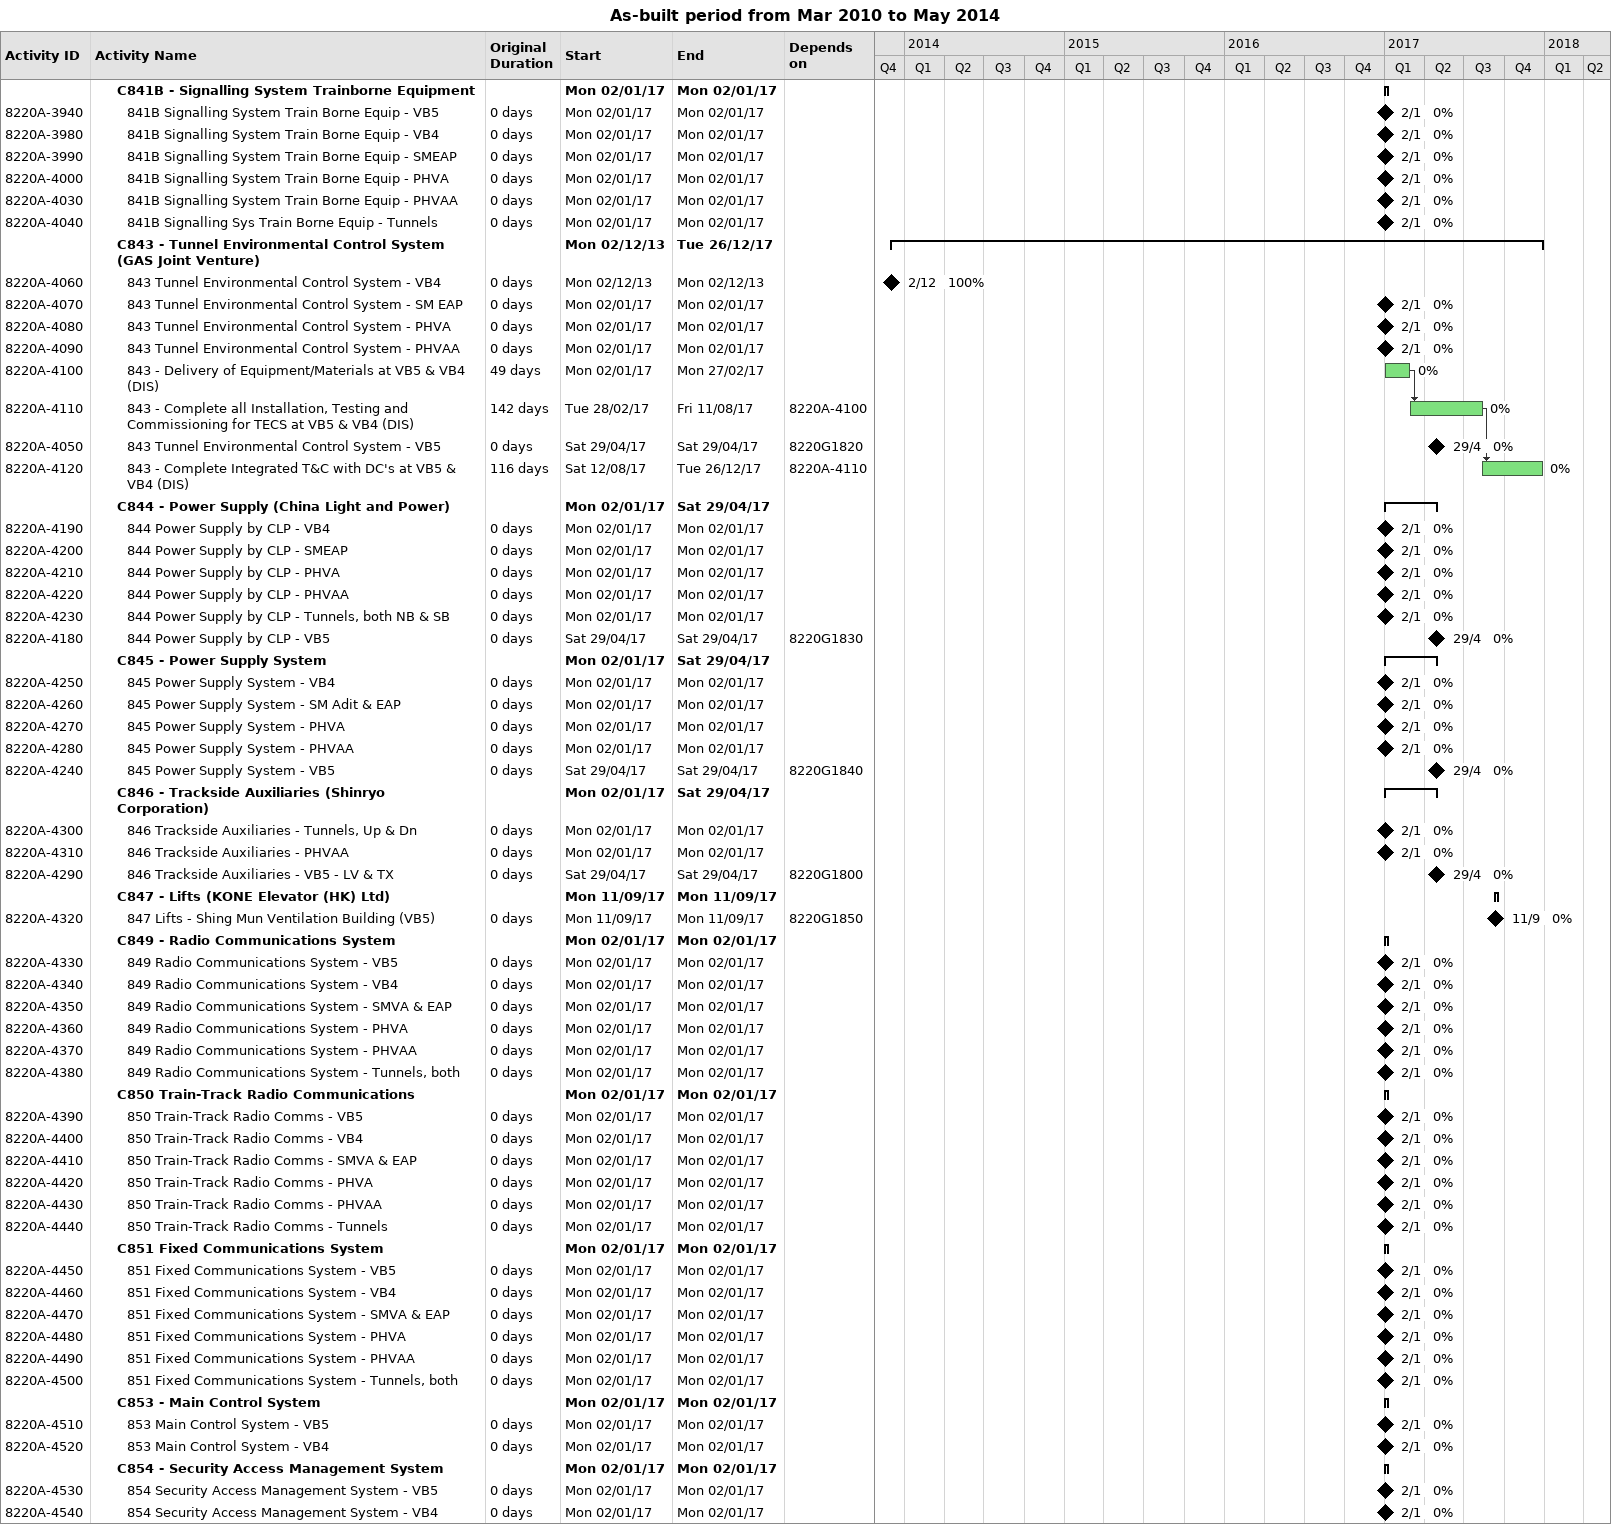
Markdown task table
As-built period from Mar 2010 to May 2014

| ID | Level | Task | Original duration | Start | Finish | Predecessors | % complete |
|---|---|---|---|---|---|---|---|
|  | 3 | **C841B - Signalling System Trainborne Equipment** |  | 2017-01-02 | 2017-01-02 |  |  |
| 8220A-3940 | 4 | 841B Signalling System Train Borne Equip - VB5 | 0d | 2017-01-02 | 2017-01-02 |  | 0 |
| 8220A-3980 | 4 | 841B Signalling System Train Borne Equip - VB4 | 0d | 2017-01-02 | 2017-01-02 |  | 0 |
| 8220A-3990 | 4 | 841B Signalling System Train Borne Equip - SMEAP | 0d | 2017-01-02 | 2017-01-02 |  | 0 |
| 8220A-4000 | 4 | 841B Signalling System Train Borne Equip - PHVA | 0d | 2017-01-02 | 2017-01-02 |  | 0 |
| 8220A-4030 | 4 | 841B Signalling System Train Borne Equip - PHVAA | 0d | 2017-01-02 | 2017-01-02 |  | 0 |
| 8220A-4040 | 4 | 841B Signalling Sys Train Borne Equip - Tunnels | 0d | 2017-01-02 | 2017-01-02 |  | 0 |
|  | 3 | **C843 - Tunnel Environmental Control System (GAS Joint Venture)** |  | 2013-12-02 | 2017-12-26 |  |  |
| 8220A-4060 | 4 | 843 Tunnel Environmental Control System - VB4 | 0d | 2013-12-02 | 2013-12-02 |  | 100 |
| 8220A-4070 | 4 | 843 Tunnel Environmental Control System - SM EAP | 0d | 2017-01-02 | 2017-01-02 |  | 0 |
| 8220A-4080 | 4 | 843 Tunnel Environmental Control System - PHVA | 0d | 2017-01-02 | 2017-01-02 |  | 0 |
| 8220A-4090 | 4 | 843 Tunnel Environmental Control System - PHVAA | 0d | 2017-01-02 | 2017-01-02 |  | 0 |
| 8220A-4100 | 4 | 843 - Delivery of Equipment/Materials at VB5 & VB4 (DIS) | 49d | 2017-01-02 | 2017-02-27 |  | 0 |
| 8220A-4110 | 4 | 843 - Complete all Installation, Testing and Commissioning for TECS at VB5 & VB4 (DIS) | 142d | 2017-02-28 | 2017-08-11 | 8220A-4100 | 0 |
| 8220A-4050 | 4 | 843 Tunnel Environmental Control System - VB5 | 0d | 2017-04-29 | 2017-04-29 | 8220G1820 | 0 |
| 8220A-4120 | 4 | 843 - Complete Integrated T&C with DC's at VB5 & VB4 (DIS) | 116d | 2017-08-12 | 2017-12-26 | 8220A-4110 | 0 |
|  | 3 | **C844 - Power Supply (China Light and Power)** |  | 2017-01-02 | 2017-04-29 |  |  |
| 8220A-4190 | 4 | 844 Power Supply by CLP - VB4 | 0d | 2017-01-02 | 2017-01-02 |  | 0 |
| 8220A-4200 | 4 | 844 Power Supply by CLP - SMEAP | 0d | 2017-01-02 | 2017-01-02 |  | 0 |
| 8220A-4210 | 4 | 844 Power Supply by CLP - PHVA | 0d | 2017-01-02 | 2017-01-02 |  | 0 |
| 8220A-4220 | 4 | 844 Power Supply by CLP - PHVAA | 0d | 2017-01-02 | 2017-01-02 |  | 0 |
| 8220A-4230 | 4 | 844 Power Supply by CLP - Tunnels, both NB & SB | 0d | 2017-01-02 | 2017-01-02 |  | 0 |
| 8220A-4180 | 4 | 844 Power Supply by CLP - VB5 | 0d | 2017-04-29 | 2017-04-29 | 8220G1830 | 0 |
|  | 3 | **C845 - Power Supply System** |  | 2017-01-02 | 2017-04-29 |  |  |
| 8220A-4250 | 4 | 845 Power Supply System - VB4 | 0d | 2017-01-02 | 2017-01-02 |  | 0 |
| 8220A-4260 | 4 | 845 Power Supply System - SM Adit & EAP | 0d | 2017-01-02 | 2017-01-02 |  | 0 |
| 8220A-4270 | 4 | 845 Power Supply System - PHVA | 0d | 2017-01-02 | 2017-01-02 |  | 0 |
| 8220A-4280 | 4 | 845 Power Supply System - PHVAA | 0d | 2017-01-02 | 2017-01-02 |  | 0 |
| 8220A-4240 | 4 | 845 Power Supply System - VB5 | 0d | 2017-04-29 | 2017-04-29 | 8220G1840 | 0 |
|  | 3 | **C846 - Trackside Auxiliaries (Shinryo Corporation)** |  | 2017-01-02 | 2017-04-29 |  |  |
| 8220A-4300 | 4 | 846 Trackside Auxiliaries - Tunnels, Up & Dn | 0d | 2017-01-02 | 2017-01-02 |  | 0 |
| 8220A-4310 | 4 | 846 Trackside Auxiliaries - PHVAA | 0d | 2017-01-02 | 2017-01-02 |  | 0 |
| 8220A-4290 | 4 | 846 Trackside Auxiliaries - VB5 - LV & TX | 0d | 2017-04-29 | 2017-04-29 | 8220G1800 | 0 |
|  | 3 | **C847 - Lifts (KONE Elevator (HK) Ltd)** |  | 2017-09-11 | 2017-09-11 |  |  |
| 8220A-4320 | 4 | 847 Lifts - Shing Mun Ventilation Building (VB5) | 0d | 2017-09-11 | 2017-09-11 | 8220G1850 | 0 |
|  | 3 | **C849 - Radio Communications System** |  | 2017-01-02 | 2017-01-02 |  |  |
| 8220A-4330 | 4 | 849 Radio Communications System - VB5 | 0d | 2017-01-02 | 2017-01-02 |  | 0 |
| 8220A-4340 | 4 | 849 Radio Communications System - VB4 | 0d | 2017-01-02 | 2017-01-02 |  | 0 |
| 8220A-4350 | 4 | 849 Radio Communications System - SMVA & EAP | 0d | 2017-01-02 | 2017-01-02 |  | 0 |
| 8220A-4360 | 4 | 849 Radio Communications System - PHVA | 0d | 2017-01-02 | 2017-01-02 |  | 0 |
| 8220A-4370 | 4 | 849 Radio Communications System - PHVAA | 0d | 2017-01-02 | 2017-01-02 |  | 0 |
| 8220A-4380 | 4 | 849 Radio Communications System - Tunnels, both | 0d | 2017-01-02 | 2017-01-02 |  | 0 |
|  | 3 | **C850 Train-Track Radio Communications** |  | 2017-01-02 | 2017-01-02 |  |  |
| 8220A-4390 | 4 | 850 Train-Track Radio Comms - VB5 | 0d | 2017-01-02 | 2017-01-02 |  | 0 |
| 8220A-4400 | 4 | 850 Train-Track Radio Comms - VB4 | 0d | 2017-01-02 | 2017-01-02 |  | 0 |
| 8220A-4410 | 4 | 850 Train-Track Radio Comms - SMVA & EAP | 0d | 2017-01-02 | 2017-01-02 |  | 0 |
| 8220A-4420 | 4 | 850 Train-Track Radio Comms - PHVA | 0d | 2017-01-02 | 2017-01-02 |  | 0 |
| 8220A-4430 | 4 | 850 Train-Track Radio Comms - PHVAA | 0d | 2017-01-02 | 2017-01-02 |  | 0 |
| 8220A-4440 | 4 | 850 Train-Track Radio Comms - Tunnels | 0d | 2017-01-02 | 2017-01-02 |  | 0 |
|  | 3 | **C851 Fixed Communications System** |  | 2017-01-02 | 2017-01-02 |  |  |
| 8220A-4450 | 4 | 851 Fixed Communications System - VB5 | 0d | 2017-01-02 | 2017-01-02 |  | 0 |
| 8220A-4460 | 4 | 851 Fixed Communications System - VB4 | 0d | 2017-01-02 | 2017-01-02 |  | 0 |
| 8220A-4470 | 4 | 851 Fixed Communications System - SMVA & EAP | 0d | 2017-01-02 | 2017-01-02 |  | 0 |
| 8220A-4480 | 4 | 851 Fixed Communications System - PHVA | 0d | 2017-01-02 | 2017-01-02 |  | 0 |
| 8220A-4490 | 4 | 851 Fixed Communications System - PHVAA | 0d | 2017-01-02 | 2017-01-02 |  | 0 |
| 8220A-4500 | 4 | 851 Fixed Communications System - Tunnels, both | 0d | 2017-01-02 | 2017-01-02 |  | 0 |
|  | 3 | **C853 - Main Control System** |  | 2017-01-02 | 2017-01-02 |  |  |
| 8220A-4510 | 4 | 853 Main Control System - VB5 | 0d | 2017-01-02 | 2017-01-02 |  | 0 |
| 8220A-4520 | 4 | 853 Main Control System - VB4 | 0d | 2017-01-02 | 2017-01-02 |  | 0 |
|  | 3 | **C854 - Security Access Management System** |  | 2017-01-02 | 2017-01-02 |  |  |
| 8220A-4530 | 4 | 854 Security Access Management System - VB5 | 0d | 2017-01-02 | 2017-01-02 |  | 0 |
| 8220A-4540 | 4 | 854 Security Access Management System - VB4 | 0d | 2017-01-02 | 2017-01-02 |  | 0 |
